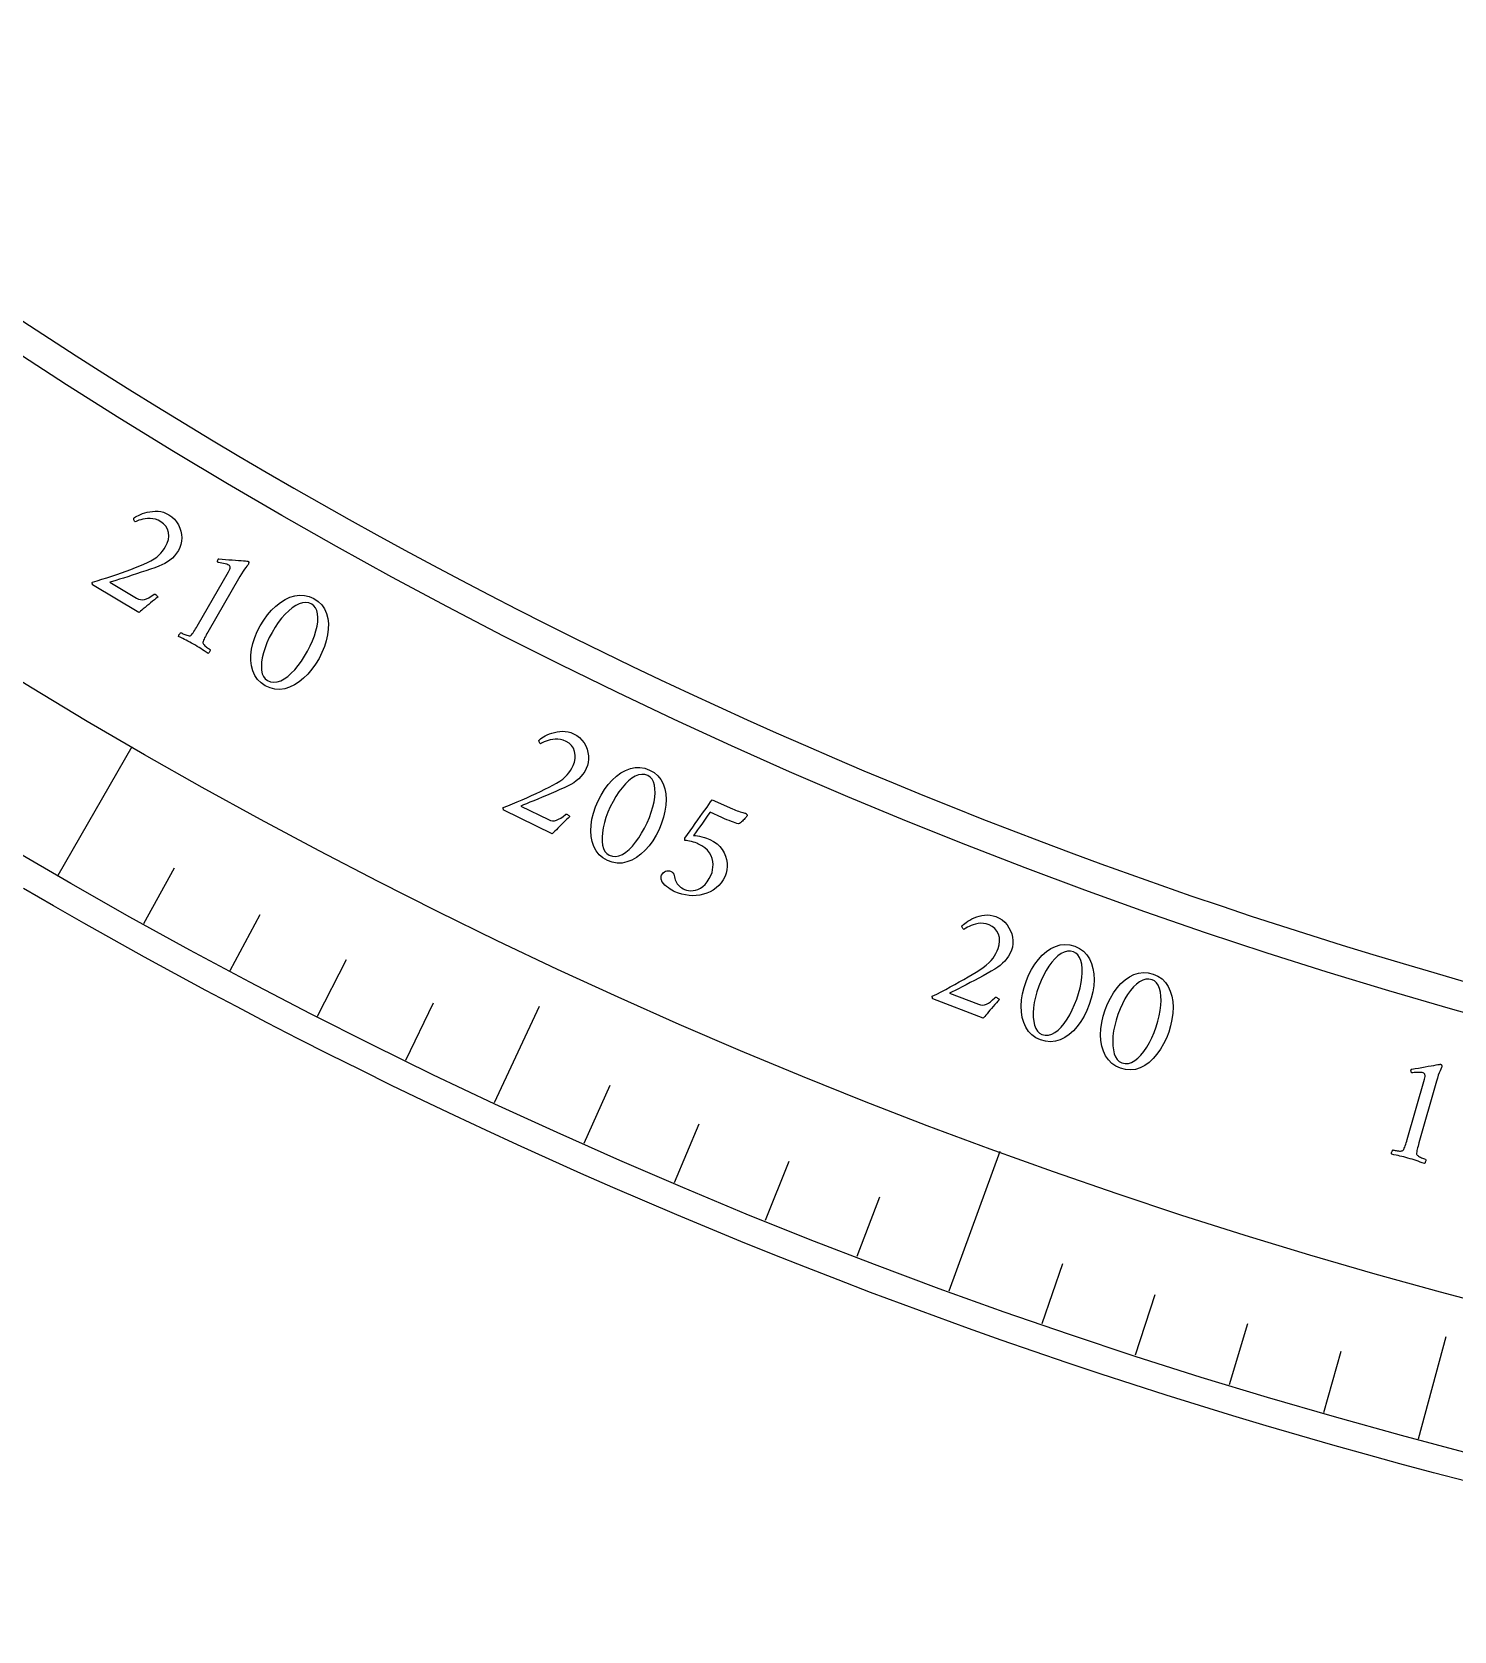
# Model space of a CAD drawing. Header units: millimetres. Extents: x -50 to 50, y -50 to 64.
# Drawn here: x -25.1 to -12.56, y -49.74 to -35.65 of the extents above; entities that cross this region are included whole.
import ezdxf

# ---------------------------------------------------------------- set-up
doc = ezdxf.new("R2010")
doc.units = ezdxf.units.MM
for name, color, linetype in [('CUT_INNER', 6, 'Continuous'), ('CUT_OUTER', 1, 'Continuous'), ('ENGRAVE', 7, 'Continuous'), ('ENGRAVE_FINE', 8, 'Continuous'), ('TEXT', 5, 'Continuous')]:
    doc.layers.add(name, color=color, linetype=linetype)

msp = doc.modelspace()

# ---------------------------------------------------------------- linework, layer by layer
at = {"layer": 'CUT_INNER'}
msp.add_lwpolyline([(-25.1835, -38.195), (-24.9486, -38.3488), (-24.7128, -38.5011), (-24.4761, -38.6521), (-24.2385, -38.8015), (-24, -38.9495), (-23.7605, -39.096), (-23.5202, -39.2411), (-23.279, -39.3847), (-23.0369, -39.5268), (-22.7939, -39.6674), (-22.5501, -39.8065), (-22.3054, -39.9441), (-22.0599, -40.0802), (-21.8136, -40.2148), (-21.5664, -40.3479), (-21.3184, -40.4795), (-21.0696, -40.6095), (-20.8201, -40.738), (-20.5697, -40.865), (-20.3186, -40.9905), (-20.0667, -41.1144), (-19.814, -41.2367), (-19.5606, -41.3575), (-19.3065, -41.4768), (-19.0517, -41.5944), (-18.7961, -41.7106), (-18.5398, -41.8251), (-18.2828, -41.9381), (-18.0251, -42.0495), (-17.7668, -42.1593), (-17.5078, -42.2675), (-17.2481, -42.3741), (-16.9878, -42.4792), (-16.7268, -42.5826), (-16.4652, -42.6844), (-16.203, -42.7846), (-15.9402, -42.8833), (-15.6767, -42.9803), (-15.4127, -43.0756), (-15.1481, -43.1694), (-14.8829, -43.2615), (-14.6172, -43.352), (-14.3509, -43.4409), (-14.0841, -43.5282), (-13.8168, -43.6138), (-13.5489, -43.6977), (-13.2805, -43.78), (-13.0116, -43.8607), (-12.7423, -43.9397), (-12.4724, -44.0171)], dxfattribs=at)
at = {"layer": 'CUT_OUTER'}
msp.add_lwpolyline([(-12.4464, -48.4261), (-12.7433, -48.3488), (-13.0397, -48.2697), (-13.3356, -48.1888), (-13.6311, -48.1061), (-13.926, -48.0215), (-14.2204, -47.9352), (-14.5142, -47.847), (-14.8075, -47.7571), (-15.1003, -47.6653), (-15.3925, -47.5718), (-15.6841, -47.4764), (-15.9751, -47.3793), (-16.2655, -47.2804), (-16.5553, -47.1797), (-16.8445, -47.0772), (-17.133, -46.973), (-17.4209, -46.867), (-17.7082, -46.7592), (-17.9948, -46.6496), (-18.2806, -46.5383), (-18.5659, -46.4253), (-18.8504, -46.3105), (-19.1342, -46.194), (-19.4173, -46.0757), (-19.6996, -45.9557), (-19.9812, -45.834), (-20.2621, -45.7105), (-20.5422, -45.5853), (-20.8215, -45.4584), (-21.1, -45.3298), (-21.3778, -45.1995), (-21.6547, -45.0674), (-21.9308, -44.9337), (-22.2061, -44.7983), (-22.4806, -44.6612), (-22.7542, -44.5224), (-23.0269, -44.382), (-23.2988, -44.2399), (-23.5698, -44.0961), (-23.84, -43.9506), (-24.1092, -43.8035), (-24.3775, -43.6547), (-24.6449, -43.5043), (-24.9114, -43.3523), (-25.1769, -43.1986)], dxfattribs=at)
at = {"layer": 'ENGRAVE'}
for points in [[(-24.8725, -43.0804), (-24.218, -41.9468)], [(-21.0231, -45.0843), (-20.628, -44.2369)], [(-17.0138, -46.745), (-16.5661, -45.515)], [(-12.875, -48.05), (-12.633, -47.1468)]]:
    msp.add_lwpolyline(points, dxfattribs=at)
for radius in [49.745, 48.436, 46.005]:
    msp.add_circle((0, 0), radius, dxfattribs=at)
at = {"layer": 'ENGRAVE_FINE'}
for points in [[(-24.1169, -43.508), (-23.8449, -43.0173)], [(-23.3539, -43.9222), (-23.0905, -43.4269)], [(-22.5838, -44.3231), (-22.3291, -43.8233)], [(-21.8068, -44.7105), (-21.5608, -44.2063)], [(-20.2331, -45.4443), (-20.0049, -44.9318)], [(-19.4369, -45.7905), (-19.2177, -45.2741)], [(-18.6348, -46.1228), (-18.4247, -45.6026)], [(-17.827, -46.441), (-17.626, -45.9172)], [(-16.1954, -47.0348), (-16.0127, -46.5044)], [(-15.3721, -47.3103), (-15.1987, -46.7768)], [(-14.544, -47.5714), (-14.38, -47.0349)], [(-13.7116, -47.818), (-13.5569, -47.2787)]]:
    msp.add_lwpolyline(points, dxfattribs=at)
at = {"layer": 'TEXT'}
for points in [[(-23.9917, -40.6279), (-24.0066, -40.6393), (-24.0222, -40.6515), (-24.0386, -40.6646), (-24.0558, -40.6786), (-24.0729, -40.6928), (-24.0894, -40.7064), (-24.1051, -40.7196), (-24.1202, -40.7323), (-24.1336, -40.7437), (-24.1447, -40.7531), (-24.1534, -40.7605), (-24.1596, -40.7658), (-24.5672, -40.5214), (-24.5682, -40.519), (-24.5691, -40.516), (-24.5698, -40.5127), (-24.5703, -40.5089), (-24.5706, -40.5052), (-24.5705, -40.5021), (-24.57, -40.4995), (-24.5691, -40.4974), (-24.5275, -40.4846), (-24.4852, -40.4714), (-24.4423, -40.4577), (-24.3987, -40.4436), (-24.3552, -40.4291), (-24.3125, -40.4143), (-24.2704, -40.3994), (-24.229, -40.3841), (-24.1892, -40.3688), (-24.1518, -40.3538), (-24.1168, -40.3389), (-24.0842, -40.3242), (-24.0526, -40.3083), (-24.0252, -40.2922), (-24.002, -40.2758), (-23.983, -40.2591), (-23.9666, -40.2417), (-23.9512, -40.2231), (-23.9368, -40.2033), (-23.9235, -40.1823), (-23.9086, -40.1521), (-23.8996, -40.1216), (-23.8967, -40.0908), (-23.8996, -40.0597), (-23.9083, -40.0303), (-23.9225, -40.0046), (-23.9421, -39.9824), (-23.9673, -39.9639), (-23.9904, -39.9517), (-24.0136, -39.943), (-24.0368, -39.9377), (-24.0601, -39.9358), (-24.0827, -39.9364), (-24.104, -39.9383), (-24.124, -39.9417), (-24.1425, -39.9465), (-24.1591, -39.9518), (-24.173, -39.9567), (-24.1842, -39.9612), (-24.1927, -39.9652), (-24.196, -39.9625), (-24.1988, -39.9588), (-24.2011, -39.9542), (-24.2028, -39.9484), (-24.204, -39.9428), (-24.2045, -39.9382), (-24.2044, -39.9348), (-24.2036, -39.9324), (-24.1973, -39.9276), (-24.1882, -39.9219), (-24.1764, -39.9153), (-24.162, -39.9078), (-24.1454, -39.9001), (-24.127, -39.893), (-24.1069, -39.8866), (-24.085, -39.8808), (-24.0621, -39.8761), (-24.0387, -39.8732), (-24.0148, -39.872), (-23.9905, -39.8724), (-23.9661, -39.8753), (-23.9421, -39.8813), (-23.9184, -39.8905), (-23.8952, -39.9028), (-23.869, -39.9208), (-23.8462, -39.9416), (-23.8268, -39.9651), (-23.8107, -39.9915), (-23.798, -40.0195), (-23.7889, -40.0481), (-23.7834, -40.0774), (-23.7814, -40.1073), (-23.7831, -40.1369), (-23.7886, -40.1652), (-23.7978, -40.1923), (-23.8109, -40.2182), (-23.8268, -40.2424), (-23.8444, -40.2646), (-23.8639, -40.2847), (-23.8851, -40.3026), (-23.9079, -40.3187), (-23.9319, -40.3331), (-23.957, -40.3457), (-23.9834, -40.3565), (-24.0196, -40.3697), (-24.0574, -40.3831), (-24.0969, -40.3965), (-24.138, -40.4101), (-24.1793, -40.4235), (-24.2194, -40.4364), (-24.2583, -40.4487), (-24.2961, -40.4605), (-24.3314, -40.4715), (-24.363, -40.4813), (-24.3908, -40.49), (-24.4149, -40.4975), (-24.1814, -40.6374), (-24.1639, -40.6459), (-24.1463, -40.6508), (-24.1286, -40.6518), (-24.1109, -40.6492), (-24.0924, -40.6431), (-24.0727, -40.6339), (-24.0515, -40.6214), (-24.029, -40.6059), (-24.0254, -40.6037), (-24.0213, -40.6031), (-24.0167, -40.604), (-24.0115, -40.6065), (-24.0095, -40.6079), (-24.007, -40.6099), (-24.0042, -40.6126), (-24.0009, -40.616), (-23.9977, -40.6195), (-23.9951, -40.6227), (-23.9931, -40.6255), (-23.9917, -40.6279)], [(-23.6449, -40.8841), (-23.3683, -40.4059), (-23.3619, -40.394), (-23.3573, -40.3836), (-23.3544, -40.3749), (-23.3534, -40.3677), (-23.3542, -40.3616), (-23.3566, -40.3562), (-23.3606, -40.3514), (-23.3664, -40.3473), (-23.3742, -40.3435), (-23.3845, -40.3398), (-23.3972, -40.3362), (-23.4123, -40.3327), (-23.4278, -40.3296), (-23.4414, -40.327), (-23.4531, -40.3249), (-23.463, -40.3235), (-23.4651, -40.3163), (-23.4656, -40.3094), (-23.4645, -40.3029), (-23.4618, -40.2967), (-23.4618, -40.2966), (-23.4616, -40.2964), (-23.4614, -40.296), (-23.4611, -40.2955), (-23.4597, -40.2934), (-23.4582, -40.2919), (-23.4567, -40.2911), (-23.4552, -40.2908), (-23.4251, -40.2938), (-23.3951, -40.2965), (-23.3653, -40.2989), (-23.3357, -40.3012), (-23.3075, -40.3032), (-23.2817, -40.3051), (-23.2585, -40.3069), (-23.2378, -40.3085), (-23.2208, -40.3098), (-23.2084, -40.3109), (-23.2007, -40.3117), (-23.1978, -40.3122), (-23.1954, -40.3136), (-23.1929, -40.3156), (-23.1913, -40.3183), (-23.1908, -40.3217), (-23.1912, -40.3257), (-23.1921, -40.3298), (-23.1929, -40.3335), (-23.1938, -40.3369), (-23.1946, -40.3398), (-23.1959, -40.3415), (-23.2, -40.3466), (-23.2069, -40.355), (-23.2164, -40.3668), (-23.228, -40.382), (-23.2407, -40.4006), (-23.2546, -40.4227), (-23.2697, -40.4483), (-23.5514, -40.938), (-23.5589, -40.9511), (-23.5661, -40.9638), (-23.5729, -40.9761), (-23.5794, -40.988), (-23.5851, -40.9993), (-23.5897, -41.0099), (-23.5932, -41.0197), (-23.5955, -41.0287), (-23.5952, -41.0329), (-23.5931, -41.0378), (-23.5892, -41.0436), (-23.5835, -41.0502), (-23.5768, -41.057), (-23.5696, -41.0636), (-23.5619, -41.07), (-23.5538, -41.0761), (-23.5461, -41.0816), (-23.5395, -41.0861), (-23.5341, -41.0896), (-23.5299, -41.0922), (-23.5299, -41.096), (-23.5308, -41.1005), (-23.5326, -41.1057), (-23.5354, -41.1116), (-23.5386, -41.1172), (-23.542, -41.1215), (-23.5456, -41.1245), (-23.5494, -41.1262), (-23.5666, -41.1147), (-23.5831, -41.1038), (-23.5989, -41.0934), (-23.614, -41.0834), (-23.6291, -41.0737), (-23.6449, -41.0639), (-23.6615, -41.0539), (-23.6788, -41.0437), (-23.6955, -41.0342), (-23.7116, -41.0254), (-23.7271, -41.0172), (-23.7419, -41.0097), (-23.757, -41.0022), (-23.7731, -40.9942), (-23.7904, -40.9856), (-23.8088, -40.9765), (-23.8092, -40.9724), (-23.8084, -40.9678), (-23.8064, -40.9627), (-23.8032, -40.9571), (-23.7995, -40.9518), (-23.7959, -40.9476), (-23.7924, -40.9446), (-23.7891, -40.9427), (-23.7848, -40.945), (-23.779, -40.9479), (-23.7718, -40.9514), (-23.7632, -40.9553), (-23.7538, -40.9593), (-23.7445, -40.9627), (-23.7352, -40.9656), (-23.7259, -40.968), (-23.7175, -40.9696), (-23.7108, -40.9699), (-23.7058, -40.9691), (-23.7026, -40.967), (-23.6959, -40.9605), (-23.689, -40.9526), (-23.682, -40.9435), (-23.6748, -40.933), (-23.6675, -40.9216), (-23.6601, -40.9096), (-23.6525, -40.8971), (-23.6449, -40.8841)], [(-22.6171, -40.6424), (-22.579, -40.6679), (-22.5476, -40.6982), (-22.5232, -40.7332), (-22.5055, -40.773), (-22.4943, -40.8164), (-22.4888, -40.8622), (-22.4892, -40.9106), (-22.4955, -40.9613), (-22.5071, -41.0133), (-22.5235, -41.0654), (-22.5448, -41.1175), (-22.5709, -41.1696), (-22.6008, -41.2196), (-22.6334, -41.2655), (-22.6687, -41.3071), (-22.7068, -41.3446), (-22.7467, -41.3769), (-22.7878, -41.403), (-22.83, -41.4229), (-22.8734, -41.4365), (-22.917, -41.4428), (-22.9602, -41.4406), (-23.0028, -41.43), (-23.0448, -41.411), (-23.0821, -41.3859), (-23.1129, -41.3556), (-23.1372, -41.3202), (-23.155, -41.2797), (-23.1666, -41.2356), (-23.1723, -41.1891), (-23.1721, -41.1402), (-23.166, -41.0891), (-23.1545, -41.0368), (-23.1379, -40.9847), (-23.1162, -40.9328), (-23.0895, -40.881), (-23.0589, -40.8313), (-23.0258, -40.7859), (-22.99, -40.7446), (-22.9517, -40.7075), (-22.9115, -40.6756), (-22.8704, -40.6499), (-22.8282, -40.6306), (-22.7851, -40.6174), (-22.7419, -40.6115), (-22.6995, -40.6137), (-22.6579, -40.624), (-22.6171, -40.6424)], [(-22.6356, -40.6898), (-22.661, -40.6793), (-22.688, -40.6756), (-22.7164, -40.6785), (-22.7462, -40.6881), (-22.7769, -40.7035), (-22.8077, -40.724), (-22.8387, -40.7494), (-22.8699, -40.7799), (-22.9005, -40.8146), (-22.9299, -40.8529), (-22.9581, -40.8946), (-22.9851, -40.9398), (-23.0093, -40.9858), (-23.0301, -41.0314), (-23.0473, -41.0763), (-23.0611, -41.1208), (-23.071, -41.1636), (-23.0771, -41.2034), (-23.0791, -41.2404), (-23.0772, -41.2744), (-23.0711, -41.3045), (-23.0604, -41.3295), (-23.0451, -41.3494), (-23.0253, -41.3643), (-22.9978, -41.3757), (-22.9692, -41.3798), (-22.9397, -41.3767), (-22.9092, -41.3663), (-22.8782, -41.3497), (-22.8473, -41.3279), (-22.8163, -41.3008), (-22.7855, -41.2686), (-22.7553, -41.2322), (-22.7264, -41.193), (-22.6988, -41.1508), (-22.6725, -41.1057), (-22.6483, -41.0591), (-22.6278, -41.0136), (-22.611, -40.9691), (-22.5978, -40.9257), (-22.5884, -40.8843), (-22.5829, -40.8457), (-22.5813, -40.8099), (-22.5836, -40.777), (-22.59, -40.7479), (-22.6008, -40.7236), (-22.616, -40.7043), (-22.6356, -40.6898)], [(-20.3594, -42.5644), (-20.3733, -42.5769), (-20.3878, -42.5905), (-20.403, -42.605), (-20.4188, -42.6204), (-20.4347, -42.636), (-20.4499, -42.6511), (-20.4644, -42.6656), (-20.4783, -42.6795), (-20.4908, -42.692), (-20.501, -42.7024), (-20.509, -42.7105), (-20.5147, -42.7163), (-20.9421, -42.5084), (-20.9433, -42.506), (-20.9444, -42.5032), (-20.9454, -42.4999), (-20.9463, -42.4962), (-20.9469, -42.4926), (-20.947, -42.4894), (-20.9467, -42.4868), (-20.946, -42.4847), (-20.9057, -42.4683), (-20.8647, -42.4514), (-20.8232, -42.4341), (-20.781, -42.4162), (-20.7389, -42.3979), (-20.6976, -42.3795), (-20.657, -42.3609), (-20.6171, -42.3421), (-20.5788, -42.3235), (-20.5429, -42.3052), (-20.5093, -42.2873), (-20.478, -42.2698), (-20.4479, -42.2513), (-20.422, -42.2328), (-20.4004, -42.2145), (-20.3829, -42.1962), (-20.3681, -42.1774), (-20.3544, -42.1576), (-20.3418, -42.1366), (-20.3303, -42.1144), (-20.3181, -42.0831), (-20.3119, -42.0519), (-20.3116, -42.021), (-20.3173, -41.9903), (-20.3285, -41.9617), (-20.3448, -41.9373), (-20.3663, -41.917), (-20.393, -41.9007), (-20.4171, -41.8906), (-20.4409, -41.8839), (-20.4646, -41.8807), (-20.4879, -41.8808), (-20.5104, -41.8833), (-20.5315, -41.8871), (-20.551, -41.8922), (-20.5691, -41.8987), (-20.5851, -41.9054), (-20.5985, -41.9115), (-20.6093, -41.9169), (-20.6175, -41.9216), (-20.621, -41.9193), (-20.6241, -41.9159), (-20.6267, -41.9114), (-20.629, -41.9058), (-20.6306, -41.9003), (-20.6316, -41.8958), (-20.6318, -41.8923), (-20.6312, -41.8899), (-20.6253, -41.8846), (-20.6167, -41.8782), (-20.6056, -41.8706), (-20.5919, -41.8618), (-20.576, -41.8526), (-20.5583, -41.844), (-20.5388, -41.8358), (-20.5176, -41.8282), (-20.4951, -41.8215), (-20.4721, -41.8166), (-20.4484, -41.8133), (-20.4241, -41.8116), (-20.3995, -41.8124), (-20.3751, -41.8163), (-20.3507, -41.8233), (-20.3265, -41.8335), (-20.2989, -41.8492), (-20.2744, -41.8679), (-20.2529, -41.8897), (-20.2346, -41.9145), (-20.2195, -41.9414), (-20.208, -41.9691), (-20.1999, -41.9978), (-20.1953, -42.0274), (-20.1944, -42.057), (-20.1974, -42.0857), (-20.2043, -42.1135), (-20.215, -42.1404), (-20.2287, -42.166), (-20.2444, -42.1896), (-20.262, -42.2112), (-20.2816, -42.231), (-20.3029, -42.249), (-20.3255, -42.2654), (-20.3495, -42.2801), (-20.3749, -42.2932), (-20.4098, -42.3095), (-20.4463, -42.3261), (-20.4844, -42.343), (-20.5241, -42.3601), (-20.5641, -42.377), (-20.603, -42.3933), (-20.6407, -42.409), (-20.6773, -42.4241), (-20.7115, -42.4381), (-20.7421, -42.4506), (-20.769, -42.4617), (-20.7924, -42.4713), (-20.5476, -42.5903), (-20.5294, -42.5973), (-20.5114, -42.6006), (-20.4937, -42.6001), (-20.4763, -42.5959), (-20.4585, -42.5882), (-20.4396, -42.5773), (-20.4196, -42.5631), (-20.3985, -42.5456), (-20.3951, -42.5432), (-20.3911, -42.5422), (-20.3864, -42.5427), (-20.381, -42.5447), (-20.3789, -42.5459), (-20.3763, -42.5477), (-20.3732, -42.5502), (-20.3696, -42.5533), (-20.3661, -42.5565), (-20.3632, -42.5594), (-20.361, -42.562), (-20.3594, -42.5644)], [(-19.6567, -42.1539), (-19.6168, -42.1767), (-19.5834, -42.2046), (-19.5565, -42.2378), (-19.5361, -42.2762), (-19.5217, -42.3187), (-19.513, -42.364), (-19.51, -42.4123), (-19.5126, -42.4633), (-19.5204, -42.516), (-19.5331, -42.5691), (-19.5506, -42.6226), (-19.5729, -42.6764), (-19.5992, -42.7285), (-19.6284, -42.7765), (-19.6607, -42.8206), (-19.696, -42.8608), (-19.7335, -42.8958), (-19.7726, -42.9248), (-19.8133, -42.9476), (-19.8556, -42.9643), (-19.8987, -42.9737), (-19.9419, -42.9746), (-19.9851, -42.9671), (-20.0284, -42.9511), (-20.0674, -42.9287), (-20.1003, -42.9007), (-20.1271, -42.8672), (-20.1477, -42.8281), (-20.1624, -42.7848), (-20.1714, -42.7388), (-20.1747, -42.6901), (-20.1723, -42.6387), (-20.1645, -42.5857), (-20.1517, -42.5326), (-20.1338, -42.4792), (-20.1108, -42.4256), (-20.0839, -42.3739), (-20.0541, -42.3262), (-20.0213, -42.2825), (-19.9857, -42.2427), (-19.948, -42.208), (-19.9088, -42.1795), (-19.8681, -42.1572), (-19.826, -42.141), (-19.7833, -42.132), (-19.7409, -42.1312), (-19.6987, -42.1385), (-19.6567, -42.1539)], [(-19.6717, -42.2025), (-19.6979, -42.1939), (-19.725, -42.1921), (-19.7531, -42.197), (-19.7822, -42.2087), (-19.8117, -42.2263), (-19.841, -42.2489), (-19.8701, -42.2765), (-19.899, -42.3091), (-19.9271, -42.346), (-19.9537, -42.3862), (-19.9788, -42.4298), (-20.0025, -42.4768), (-20.0234, -42.5245), (-20.0408, -42.5714), (-20.0548, -42.6175), (-20.0653, -42.6628), (-20.0722, -42.7062), (-20.0754, -42.7464), (-20.0748, -42.7834), (-20.0705, -42.8172), (-20.0622, -42.8468), (-20.0497, -42.8709), (-20.0331, -42.8897), (-20.0122, -42.9031), (-19.984, -42.9125), (-19.9552, -42.9146), (-19.926, -42.9094), (-19.8963, -42.8969), (-19.8666, -42.8781), (-19.8373, -42.8541), (-19.8084, -42.8249), (-19.7799, -42.7905), (-19.7524, -42.7521), (-19.7264, -42.7109), (-19.7019, -42.6668), (-19.6788, -42.62), (-19.6581, -42.5718), (-19.6409, -42.5249), (-19.6272, -42.4794), (-19.6172, -42.4351), (-19.6107, -42.3932), (-19.608, -42.3543), (-19.609, -42.3185), (-19.6136, -42.2858), (-19.6221, -42.2572), (-19.6347, -42.2338), (-19.6512, -42.2156), (-19.6717, -42.2025)], [(-19.1259, -42.7653), (-19.0914, -42.7832), (-19.0615, -42.804), (-19.0362, -42.8277), (-19.0155, -42.8543), (-18.9991, -42.8827), (-18.9865, -42.9121), (-18.9778, -42.9422), (-18.973, -42.9733), (-18.972, -43.0041), (-18.9746, -43.0339), (-18.9809, -43.0625), (-18.9909, -43.0899), (-19.0064, -43.1204), (-19.0247, -43.1478), (-19.0457, -43.1722), (-19.0695, -43.1936), (-19.0954, -43.2119), (-19.1228, -43.2274), (-19.1515, -43.2399), (-19.1817, -43.2495), (-19.2127, -43.2562), (-19.2442, -43.2601), (-19.2761, -43.2613), (-19.3084, -43.2596), (-19.3406, -43.2553), (-19.372, -43.2485), (-19.4026, -43.239), (-19.4325, -43.2271), (-19.4452, -43.2208), (-19.4591, -43.213), (-19.4741, -43.2036), (-19.4902, -43.1926), (-19.5062, -43.1805), (-19.5209, -43.1678), (-19.5342, -43.1545), (-19.5461, -43.1405), (-19.5478, -43.1366), (-19.5496, -43.1312), (-19.5515, -43.1242), (-19.5534, -43.1157), (-19.5547, -43.1066), (-19.5546, -43.0979), (-19.5531, -43.0896), (-19.5503, -43.0818), (-19.5436, -43.0695), (-19.5354, -43.0594), (-19.5257, -43.0515), (-19.5147, -43.0457), (-19.5032, -43.0422), (-19.492, -43.041), (-19.4812, -43.0422), (-19.4708, -43.0456), (-19.4593, -43.0523), (-19.4502, -43.0609), (-19.4436, -43.0713), (-19.4395, -43.0836), (-19.4364, -43.0965), (-19.433, -43.1089), (-19.4293, -43.1208), (-19.4252, -43.1322), (-19.4195, -43.1447), (-19.4124, -43.1562), (-19.4037, -43.1667), (-19.3935, -43.1763), (-19.3824, -43.185), (-19.3711, -43.1927), (-19.3594, -43.1996), (-19.3473, -43.2055), (-19.3301, -43.2118), (-19.3118, -43.2158), (-19.2923, -43.2176), (-19.2717, -43.2171), (-19.2506, -43.2136), (-19.2295, -43.2064), (-19.2085, -43.1956), (-19.1874, -43.1811), (-19.167, -43.1624), (-19.1479, -43.1388), (-19.1301, -43.1103), (-19.1136, -43.077), (-19.1059, -43.0564), (-19.1006, -43.0344), (-19.0975, -43.0108), (-19.0968, -42.9857), (-19.099, -42.9601), (-19.1048, -42.9347), (-19.1143, -42.9097), (-19.1274, -42.8849), (-19.145, -42.8613), (-19.1679, -42.8398), (-19.1961, -42.8204), (-19.2297, -42.8031), (-19.2409, -42.7985), (-19.2541, -42.7938), (-19.2695, -42.7891), (-19.2869, -42.7842), (-19.3042, -42.78), (-19.3192, -42.7771), (-19.3319, -42.7755), (-19.3424, -42.7753), (-19.3441, -42.7741), (-19.3454, -42.7722), (-19.3463, -42.7696), (-19.3468, -42.7664), (-19.3469, -42.7628), (-19.3465, -42.7594), (-19.3457, -42.7561), (-19.3445, -42.7528), (-19.3217, -42.721), (-19.2989, -42.6891), (-19.2761, -42.6572), (-19.2533, -42.6253), (-19.2309, -42.5939), (-19.2093, -42.5636), (-19.1884, -42.5344), (-19.1684, -42.5063), (-19.1497, -42.48), (-19.1331, -42.4561), (-19.1184, -42.4347), (-19.1056, -42.4157), (-18.9242, -42.497), (-18.9114, -42.5025), (-18.8984, -42.5077), (-18.885, -42.5127), (-18.8713, -42.5174), (-18.8581, -42.5217), (-18.8459, -42.5255), (-18.8347, -42.5287), (-18.8246, -42.5313), (-18.8163, -42.5333), (-18.8103, -42.5347), (-18.8067, -42.5356), (-18.8055, -42.5359), (-18.8033, -42.5391), (-18.8013, -42.542), (-18.7994, -42.5446), (-18.7976, -42.547), (-18.7963, -42.5493), (-18.7957, -42.5517), (-18.7958, -42.5541), (-18.7966, -42.5566), (-18.7981, -42.5592), (-18.8008, -42.563), (-18.8047, -42.5681), (-18.8098, -42.5745), (-18.8159, -42.5816), (-18.8226, -42.5889), (-18.83, -42.5964), (-18.838, -42.6041), (-18.8464, -42.6115), (-18.8549, -42.618), (-18.8635, -42.6238), (-18.8723, -42.6287), (-18.8861, -42.6241), (-18.9012, -42.6189), (-18.9176, -42.6132), (-18.9353, -42.6069), (-18.9542, -42.5998), (-18.9747, -42.5916), (-18.9965, -42.5825), (-19.0198, -42.5723), (-19.1233, -42.5258), (-19.1416, -42.5515), (-19.16, -42.5774), (-19.1784, -42.6036), (-19.1968, -42.63), (-19.2151, -42.6562), (-19.2332, -42.6817), (-19.2511, -42.7064), (-19.2687, -42.7303), (-19.2528, -42.7316), (-19.2351, -42.7341), (-19.2156, -42.738), (-19.1943, -42.7431), (-19.1734, -42.7488), (-19.155, -42.7544), (-19.1392, -42.7599), (-19.1259, -42.7653)], [(-16.5722, -44.1768), (-16.5849, -44.1906), (-16.5982, -44.2053), (-16.6121, -44.2211), (-16.6265, -44.2378), (-16.641, -44.2548), (-16.6548, -44.2711), (-16.668, -44.2868), (-16.6806, -44.3019), (-16.6919, -44.3155), (-16.7012, -44.3266), (-16.7085, -44.3354), (-16.7137, -44.3417), (-17.1575, -44.1719), (-17.159, -44.1696), (-17.1603, -44.1669), (-17.1616, -44.1637), (-17.1628, -44.1601), (-17.1637, -44.1565), (-17.1641, -44.1534), (-17.1641, -44.1507), (-17.1635, -44.1486), (-17.1248, -44.1287), (-17.0854, -44.1084), (-17.0455, -44.0874), (-17.0051, -44.066), (-16.9648, -44.0441), (-16.9252, -44.0222), (-16.8864, -44.0001), (-16.8483, -43.9779), (-16.8118, -43.956), (-16.7776, -43.9346), (-16.7457, -43.9139), (-16.7161, -43.8937), (-16.6877, -43.8726), (-16.6635, -43.852), (-16.6435, -43.8318), (-16.6277, -43.8121), (-16.6146, -43.7921), (-16.6027, -43.7711), (-16.592, -43.7491), (-16.5824, -43.7261), (-16.573, -43.6938), (-16.5695, -43.6622), (-16.5719, -43.6314), (-16.5803, -43.6013), (-16.5939, -43.5738), (-16.6123, -43.5509), (-16.6355, -43.5325), (-16.6635, -43.5186), (-16.6884, -43.5107), (-16.7127, -43.5061), (-16.7365, -43.5049), (-16.7598, -43.5071), (-16.782, -43.5116), (-16.8026, -43.5172), (-16.8217, -43.524), (-16.8391, -43.5319), (-16.8545, -43.54), (-16.8673, -43.5473), (-16.8776, -43.5536), (-16.8853, -43.559), (-16.889, -43.557), (-16.8924, -43.5539), (-16.8954, -43.5496), (-16.8982, -43.5443), (-16.9003, -43.5389), (-16.9016, -43.5345), (-16.9021, -43.5311), (-16.9017, -43.5287), (-16.8963, -43.5229), (-16.8883, -43.5157), (-16.8779, -43.5071), (-16.865, -43.4972), (-16.85, -43.4867), (-16.8331, -43.4765), (-16.8144, -43.4667), (-16.7939, -43.4572), (-16.7721, -43.4487), (-16.7496, -43.4417), (-16.7263, -43.4364), (-16.7022, -43.4326), (-16.6777, -43.4312), (-16.653, -43.433), (-16.6282, -43.4379), (-16.6031, -43.4459), (-16.5742, -43.4591), (-16.5482, -43.4756), (-16.5249, -43.4955), (-16.5045, -43.5186), (-16.4872, -43.544), (-16.4732, -43.5706), (-16.4627, -43.5985), (-16.4556, -43.6276), (-16.4521, -43.657), (-16.4526, -43.6859), (-16.457, -43.7142), (-16.4653, -43.7419), (-16.4767, -43.7685), (-16.4903, -43.7934), (-16.506, -43.8166), (-16.5238, -43.838), (-16.5434, -43.8578), (-16.5645, -43.876), (-16.5871, -43.8928), (-16.6112, -43.9081), (-16.6446, -43.9274), (-16.6795, -43.9471), (-16.716, -43.9672), (-16.7541, -43.9877), (-16.7925, -44.0081), (-16.8298, -44.0277), (-16.866, -44.0466), (-16.9011, -44.0648), (-16.9339, -44.0817), (-16.9633, -44.0969), (-16.9892, -44.1103), (-17.0117, -44.1219), (-16.7574, -44.2191), (-16.7387, -44.2244), (-16.7205, -44.2261), (-16.7029, -44.2241), (-16.6859, -44.2185), (-16.6688, -44.2093), (-16.6509, -44.1967), (-16.6323, -44.1808), (-16.6128, -44.1616), (-16.6097, -44.1588), (-16.6057, -44.1575), (-16.601, -44.1576), (-16.5955, -44.1591), (-16.5932, -44.1602), (-16.5905, -44.1618), (-16.5872, -44.1639), (-16.5833, -44.1667), (-16.5796, -44.1696), (-16.5765, -44.1722), (-16.574, -44.1747), (-16.5722, -44.1768)], [(-15.9079, -43.7067), (-15.8662, -43.7259), (-15.8305, -43.7508), (-15.8008, -43.7815), (-15.7771, -43.818), (-15.7591, -43.8591), (-15.7465, -43.9035), (-15.7393, -43.9513), (-15.7374, -44.0024), (-15.7406, -44.0556), (-15.7486, -44.1096), (-15.7614, -44.1644), (-15.779, -44.2199), (-15.8006, -44.2741), (-15.8255, -44.3245), (-15.8538, -44.3712), (-15.8855, -44.4143), (-15.9198, -44.4525), (-15.9563, -44.4847), (-15.9948, -44.511), (-16.0354, -44.5313), (-16.0776, -44.5444), (-16.1205, -44.5491), (-16.1642, -44.5454), (-16.2088, -44.5333), (-16.2496, -44.5143), (-16.2848, -44.4893), (-16.3144, -44.4582), (-16.3383, -44.4211), (-16.3567, -44.3793), (-16.3697, -44.3343), (-16.3772, -44.286), (-16.3793, -44.2345), (-16.3762, -44.1811), (-16.368, -44.1271), (-16.3548, -44.0723), (-16.3366, -44.017), (-16.3143, -43.9631), (-16.2888, -43.913), (-16.26, -43.8665), (-16.228, -43.8238), (-16.1934, -43.786), (-16.1568, -43.7542), (-16.1183, -43.7284), (-16.0778, -43.7086), (-16.036, -43.6959), (-15.9938, -43.6914), (-15.9511, -43.695), (-15.9079, -43.7067)], [(-15.9187, -43.7564), (-15.9455, -43.7501), (-15.9727, -43.7507), (-16.0002, -43.758), (-16.0282, -43.7722), (-16.0561, -43.7923), (-16.0833, -43.8174), (-16.1098, -43.8474), (-16.1358, -43.8824), (-16.1605, -43.9216), (-16.1835, -43.964), (-16.2048, -44.0096), (-16.2243, -44.0585), (-16.2409, -44.1078), (-16.2542, -44.1561), (-16.2642, -44.2032), (-16.2707, -44.2493), (-16.2738, -44.2931), (-16.2734, -44.3334), (-16.2696, -44.3702), (-16.2624, -44.4035), (-16.2515, -44.4322), (-16.237, -44.4552), (-16.2188, -44.4725), (-16.1968, -44.484), (-16.1679, -44.4909), (-16.1391, -44.4905), (-16.1104, -44.4828), (-16.0819, -44.4677), (-16.0539, -44.4464), (-16.0268, -44.42), (-16.0006, -44.3884), (-15.9752, -44.3516), (-15.9511, -44.311), (-15.9288, -44.2676), (-15.9082, -44.2216), (-15.8894, -44.1729), (-15.8729, -44.1231), (-15.8598, -44.0749), (-15.8502, -44.0283), (-15.8441, -43.9834), (-15.8413, -43.941), (-15.842, -43.902), (-15.8461, -43.8665), (-15.8536, -43.8343), (-15.8645, -43.8066), (-15.879, -43.7844), (-15.8971, -43.7676), (-15.9187, -43.7564)], [(-15.216, -43.9524), (-15.174, -43.9709), (-15.1379, -43.9952), (-15.1078, -44.0255), (-15.0835, -44.0616), (-15.0648, -44.1024), (-15.0515, -44.1466), (-15.0435, -44.1942), (-15.0408, -44.2453), (-15.0432, -44.2986), (-15.0504, -44.3527), (-15.0623, -44.4076), (-15.079, -44.4635), (-15.0997, -44.518), (-15.1239, -44.5688), (-15.1514, -44.616), (-15.1824, -44.6595), (-15.2161, -44.6982), (-15.2521, -44.7311), (-15.2902, -44.7579), (-15.3305, -44.7789), (-15.3724, -44.7927), (-15.4153, -44.798), (-15.4591, -44.795), (-15.5038, -44.7836), (-15.5449, -44.7653), (-15.5805, -44.7408), (-15.6106, -44.7102), (-15.6351, -44.6734), (-15.6542, -44.6319), (-15.6678, -44.5871), (-15.6761, -44.539), (-15.679, -44.4876), (-15.6767, -44.4341), (-15.6694, -44.3799), (-15.6571, -44.325), (-15.6398, -44.2693), (-15.6183, -44.2151), (-15.5936, -44.1646), (-15.5655, -44.1177), (-15.5342, -44.0745), (-15.5002, -44.0361), (-15.4641, -44.0038), (-15.426, -43.9774), (-15.3858, -43.957), (-15.3443, -43.9436), (-15.3021, -43.9384), (-15.2594, -43.9413), (-15.216, -43.9524)], [(-15.226, -44.0022), (-15.2529, -43.9964), (-15.28, -43.9973), (-15.3075, -44.0051), (-15.3352, -44.0198), (-15.3628, -44.0403), (-15.3896, -44.0658), (-15.4157, -44.0963), (-15.4411, -44.1317), (-15.4652, -44.1712), (-15.4875, -44.214), (-15.5081, -44.2599), (-15.5268, -44.3091), (-15.5427, -44.3587), (-15.5552, -44.4071), (-15.5644, -44.4544), (-15.5702, -44.5006), (-15.5726, -44.5444), (-15.5716, -44.5847), (-15.5672, -44.6215), (-15.5594, -44.6547), (-15.5481, -44.6832), (-15.5332, -44.706), (-15.5147, -44.723), (-15.4926, -44.7342), (-15.4636, -44.7406), (-15.4347, -44.7397), (-15.4062, -44.7315), (-15.378, -44.716), (-15.3503, -44.6943), (-15.3236, -44.6674), (-15.2979, -44.6354), (-15.2731, -44.5983), (-15.2497, -44.5572), (-15.2281, -44.5135), (-15.2082, -44.4672), (-15.1901, -44.4183), (-15.1744, -44.3682), (-15.1621, -44.3198), (-15.1533, -44.2731), (-15.1478, -44.228), (-15.1457, -44.1856), (-15.147, -44.1466), (-15.1516, -44.1111), (-15.1596, -44.0791), (-15.171, -44.0515), (-15.1859, -44.0296), (-15.2042, -44.0131), (-15.226, -44.0022)], [(-12.9761, -45.4115), (-12.8243, -44.8804), (-12.821, -44.8673), (-12.819, -44.8561), (-12.8184, -44.8469), (-12.8192, -44.8397), (-12.8213, -44.834), (-12.825, -44.8293), (-12.8301, -44.8257), (-12.8367, -44.8231), (-12.8452, -44.8213), (-12.856, -44.8203), (-12.8692, -44.8199), (-12.8848, -44.8202), (-12.9006, -44.8209), (-12.9144, -44.8217), (-12.9263, -44.8226), (-12.9362, -44.8236), (-12.94, -44.8171), (-12.9422, -44.8106), (-12.9427, -44.804), (-12.9416, -44.7973), (-12.9415, -44.7972), (-12.9415, -44.7969), (-12.9414, -44.7965), (-12.9412, -44.7959), (-12.9403, -44.7935), (-12.9393, -44.7918), (-12.938, -44.7906), (-12.9366, -44.79), (-12.9066, -44.7855), (-12.8769, -44.7808), (-12.8474, -44.7759), (-12.8182, -44.7709), (-12.7903, -44.766), (-12.7649, -44.7616), (-12.7419, -44.7577), (-12.7215, -44.7542), (-12.7046, -44.7513), (-12.6923, -44.7494), (-12.6847, -44.7482), (-12.6817, -44.748), (-12.679, -44.7488), (-12.6761, -44.7501), (-12.674, -44.7524), (-12.6726, -44.7555), (-12.672, -44.7595), (-12.6719, -44.7637), (-12.6718, -44.7675), (-12.6718, -44.771), (-12.6719, -44.774), (-12.6728, -44.776), (-12.6755, -44.7819), (-12.6801, -44.7917), (-12.6865, -44.8055), (-12.694, -44.8231), (-12.7018, -44.8442), (-12.7099, -44.8691), (-12.7183, -44.8975), (-12.8723, -45.4411), (-12.8764, -45.4556), (-12.8802, -45.4697), (-12.8838, -45.4833), (-12.8872, -45.4964), (-12.8901, -45.5088), (-12.892, -45.5202), (-12.8929, -45.5305), (-12.893, -45.5399), (-12.8916, -45.5438), (-12.8884, -45.5481), (-12.8832, -45.5527), (-12.8761, -45.5577), (-12.8679, -45.5627), (-12.8593, -45.5673), (-12.8504, -45.5716), (-12.841, -45.5756), (-12.8322, -45.579), (-12.8247, -45.5818), (-12.8186, -45.5839), (-12.8139, -45.5854), (-12.8129, -45.5891), (-12.8127, -45.5937), (-12.8132, -45.5992), (-12.8144, -45.6056), (-12.8162, -45.6118), (-12.8185, -45.6168), (-12.8212, -45.6206), (-12.8245, -45.6231), (-12.844, -45.6162), (-12.8627, -45.6096), (-12.8805, -45.6034), (-12.8976, -45.5974), (-12.9146, -45.5916), (-12.9323, -45.5859), (-12.9508, -45.5803), (-12.97, -45.5747), (-12.9886, -45.5695), (-13.0064, -45.5649), (-13.0234, -45.5607), (-13.0396, -45.557), (-13.056, -45.5534), (-13.0737, -45.5496), (-13.0925, -45.5455), (-13.1126, -45.5411), (-13.114, -45.5373), (-13.1143, -45.5326), (-13.1136, -45.5272), (-13.1119, -45.521), (-13.1095, -45.5149), (-13.1071, -45.51), (-13.1045, -45.5062), (-13.1017, -45.5035), (-13.0969, -45.5048), (-13.0906, -45.5062), (-13.0828, -45.5077), (-13.0735, -45.5095), (-13.0634, -45.511), (-13.0536, -45.5121), (-13.0438, -45.5126), (-13.0342, -45.5127), (-13.0256, -45.5122), (-13.0191, -45.5109), (-13.0145, -45.5088), (-13.0118, -45.506), (-13.0069, -45.4981), (-13.0022, -45.4888), (-12.9976, -45.4782), (-12.9932, -45.4663), (-12.9889, -45.4534), (-12.9846, -45.44), (-12.9803, -45.4261), (-12.9761, -45.4115)]]:
    msp.add_lwpolyline(points, close=True, dxfattribs=at)

doc.saveas('drawing.dxf')
